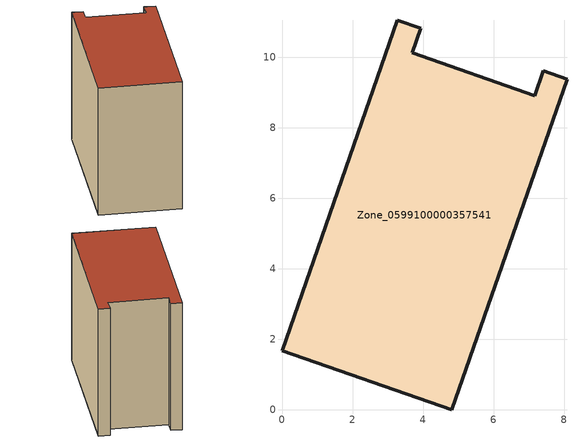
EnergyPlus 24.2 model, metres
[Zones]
Zone_0599100000357541
 floor ground (C_G): 4.81,0 0,1.67 3.27,11.04 3.93,10.81 3.69,10.12 7.17,8.9 7.41,9.61 8.08,9.38 z0
 wall outside (C_F): 3.93,10.81 3.27,11.04 0,1.67 4.81,0 8.08,9.38 7.41,9.61 7.17,8.9 3.69,10.12 3.93,10.81 z0:8.57
 roof outside (C_R): 7.17,8.9 3.69,10.12 3.93,10.81 3.27,11.04 0,1.67 4.81,0 8.08,9.38 7.41,9.61 z8.57
[BUILDING]
Pand.0599100000357541: North Axis=0; Terrain=City; Loads Convergence Tolerance Value=0.04; Temperature Convergence Tolerance Value=0.4; Solar Distribution=FullExterior; Maximum Number of Warmup Days=25; Minimum Number of Warmup Days=1
[Site:Location]
Rotterdam.The.Hague.AP_ZH_NLD Design_Conditions: Latitude=51.96; Longitude=4.45; Time Zone=1; Elevation=-4.5
[SITE:GROUNDTEMPERATURE:BUILDINGSURFACE]
18, 18, 18, 18, 18, 18, 18, 18, 18, 18, 18, 18
[MATERIAL] Thermal Absorptance=0.9; Solar Absorptance=0.7; Visible Absorptance=0.7
Name | Roughness | Thickness | Conductivity | Density | Specific Heat
G.TI.1992-2005 | MediumSmooth | 0.15 | 0.06 | 540 | 1210
F.TI.1992-2005 | Rough | 0.3 | 0.12 | 1920 | 840
R.TI.1992-2005 | MediumRough | 0.2 | 0.08 | 1500 | 1000
[CONSTRUCTION]
C_G: G.TI.1992-2005
C_F: F.TI.1992-2005
C_R: R.TI.1992-2005
[ZONE]
Zone_0599100000357541: Type=1; Multiplier=1; Ceiling Height=Autocalculate; Volume=Autocalculate; Floor Area=autocalculate; Part of Total Floor Area=Yes
[ZONEINFILTRATION:DESIGNFLOWRATE]
Infil_Zone_0599100000357541: Zone or ZoneList or Space or SpaceList=Zone_0599100000357541; Schedule=AlwaysOn; Design Flow Rate Calculation Method=Flow/Area; Flow Rate per Floor Area=0.0015; Constant Term Coefficient=1; Temperature Term Coefficient=0; Velocity Term Coefficient=0; Velocity Squared Term Coefficient=0
[HVACTEMPLATE:ZONE:IDEALLOADSAIRSYSTEM]
Zone_0599100000357541: Maximum Heating Supply Air Temperature=50; Minimum Cooling Supply Air Temperature=13; Maximum Heating Supply Air Humidity Ratio=0.0156; Minimum Cooling Supply Air Humidity Ratio=0.0077; Heating Limit=NoLimit; Cooling Limit=NoLimit; Dehumidification Control Type=ConstantSensibleHeatRatio; Cooling Sensible Heat Ratio=0.7; Dehumidification Setpoint=60; Humidification Control Type=None; Humidification Setpoint=30; Outdoor Air Method=None; Outdoor Air Flow Rate per Person=0.00944; Outdoor Air Flow Rate per Zone Floor Area=0; Outdoor Air Flow Rate per Zone=0; Demand Controlled Ventilation Type=None; Outdoor Air Economizer Type=NoEconomizer; Heat Recovery Type=None; Sensible Heat Recovery Effectiveness=0.7; Latent Heat Recovery Effectiveness=0.65
[ZONECONTROL:THERMOSTAT]
ThermostatControl_Zone_0599100000357541: Zone or ZoneList=Zone_0599100000357541; Control Type Schedule=DualSetpointControlType; Control 1=Thermostat_Zone_0599100000357541; Temperature Difference Between Cutout And Setpoint=0
[THERMOSTATSETPOINT:DUALSETPOINT]
Thermostat_Zone_0599100000357541: Heating Setpoint Temperature Schedule=HeatingSetpoint_Zone_0599100000357541; Cooling Setpoint Temperature Schedule=CoolingSetpoint_Zone_0599100000357541
[SCHEDULE:COMPACT]
HeatingSetpoint_Zone_0599100000357541: Through: 12/31, For: AllDays, Until: 24:00, 21
CoolingSetpoint_Zone_0599100000357541: Through: 12/31, For: AllDays, Until: 24:00, 24
DualSetpointControlType: Through: 12/31, For: AllDays, Until: 24:00, 4
AlwaysOn: Through: 12/31, For: AllDays, Until: 24:00, 1
